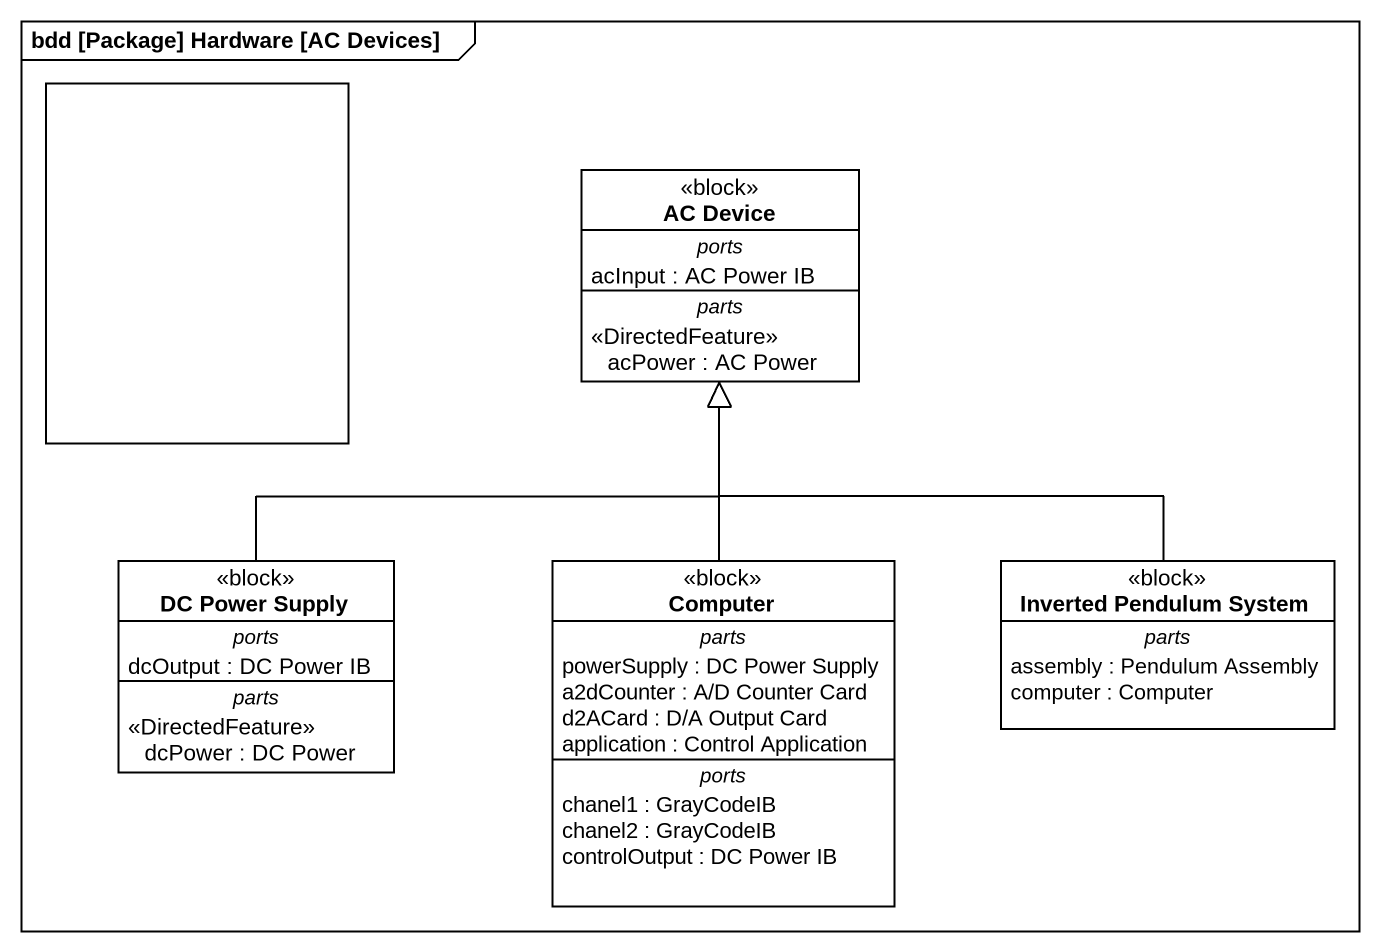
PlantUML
@startuml
mainframe bdd [Package] Hardware [AC Devices]
allowmixing
hide circle
hide empty members
rectangle " " as rectangle1
class "AC Device" as AC_Device <<block>> {
  -- ports --
  acInput : AC Power IB
  -- parts --
  <<DirectedFeature>> acPower : AC Power
}
class "DC Power Supply" as DC_Power_Supply <<block>> {
  -- ports --
  dcOutput : DC Power IB
  -- parts --
  <<DirectedFeature>> dcPower : DC Power
}
class Computer <<block>> {
  -- parts --
  powerSupply : DC Power Supply
  a2dCounter : A/D Counter Card
  d2ACard : D/A Output Card
  application : Control Application
  -- ports --
  chanel1 : GrayCodeIB
  chanel2 : GrayCodeIB
  controlOutput : DC Power IB
}
class "Inverted Pendulum System" as Inverted_Pendulum_System <<block>> {
  -- parts --
  assembly : Pendulum Assembly
  computer : Computer
}
DC_Power_Supply -up-|> AC_Device
Computer -up-|> AC_Device
Inverted_Pendulum_System -up-|> AC_Device
@enduml
